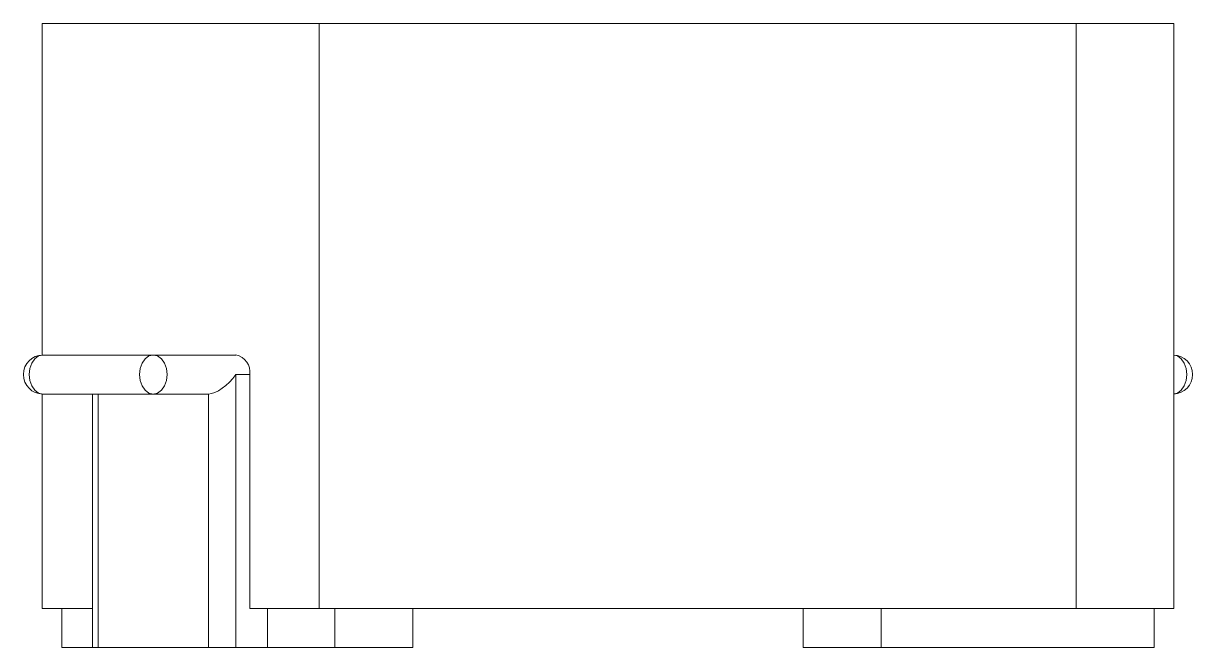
# Model space of a CAD drawing. Header units: millimetres. Extents: x 127.2 to 167.1, y 87.9 to 122.9.
# Drawn here: x 158.96 to 164.95, y 87.95 to 91.15 of the extents above.
import ezdxf

# ---------------------------------------------------------------- set-up
doc = ezdxf.new("R2010")
doc.units = ezdxf.units.MM
doc.linetypes.add('PHANTOM', pattern=[12.7, 6.35, -1.27, 1.27, -1.27, 1.27, -1.27])

msp = doc.modelspace()

# ---------------------------------------------------------------- linework, layer by layer
at = {"color": 7, "linetype": 'Continuous', "lineweight": 0}
for p, q in [((159.0557, 89.4465), (159.0557, 91.1466)), ((159.0557, 91.1466), (160.4757, 91.1466)), ((160.4757, 91.1466), (160.4757, 88.1466)), ((160.4757, 91.1466), (164.3557, 91.1466)), ((164.8557, 91.1466), (164.3557, 91.1466)), ((164.8557, 88.1466), (164.8557, 91.1466)), ((159.6242, 89.4466), (159.0586, 89.4466)), ((160.0485, 89.4466), (159.6242, 89.4466)), ((160.1192, 88.1466), (160.1192, 89.3466)), ((159.0557, 88.1466), (159.0557, 89.2466)), ((159.0586, 89.2466), (159.6242, 89.2466)), ((159.3121, 89.2466), (159.3121, 87.9466)), ((159.6242, 89.2466), (159.9071, 89.2466)), ((159.0557, 88.1466), (159.3121, 88.1466)), ((159.1557, 87.9466), (159.1557, 88.1466)), ((160.1192, 88.1466), (160.4757, 88.1466)), ((160.2092, 88.1466), (160.2092, 87.9466)), ((164.3557, 88.1466), (160.4757, 88.1466)), ((160.5557, 88.1466), (160.5557, 87.9466)), ((160.9557, 88.1466), (160.9557, 87.9466)), ((162.9557, 88.1466), (162.9557, 87.9466)), ((163.3557, 88.1466), (163.3557, 87.9466)), ((164.3557, 88.1466), (164.8557, 88.1466)), ((164.7557, 88.1466), (164.7557, 87.9466)), ((159.3121, 87.9466), (159.1557, 87.9466)), ((159.3414, 87.9466), (159.3121, 87.9466)), ((159.9071, 87.9466), (159.3414, 87.9466)), ((160.0485, 87.9466), (159.9071, 87.9466)), ((160.2092, 87.9466), (160.0485, 87.9466)), ((160.5557, 87.9466), (160.2092, 87.9466)), ((160.9557, 87.9466), (160.5557, 87.9466)), ((163.3557, 87.9466), (162.9557, 87.9466)), ((164.7557, 87.9466), (163.3557, 87.9466))]:
    msp.add_line(p, q, dxfattribs=at)
at = {"color": 8, "linetype": 'PHANTOM', "lineweight": 0}
for p, q in [((164.3557, 91.1466), (164.3557, 88.1466)), ((160.0485, 89.3466), (160.1192, 89.3466)), ((160.0485, 87.9466), (160.0485, 89.3466)), ((159.3414, 87.9466), (159.3414, 89.2466)), ((159.9071, 89.2466), (159.9071, 87.9466))]:
    msp.add_line(p, q, dxfattribs=at)
at = {"color": 8, "linetype": 'PHANTOM', "lineweight": 0, "flags": 128}
for points in [[(159.0586, 89.4466), (159.0367, 89.4417), (159.017, 89.4275), (159.0014, 89.4054), (158.9913, 89.3775), (158.9878, 89.3466), (158.9913, 89.3157), (159.0014, 89.2878), (159.017, 89.2657), (159.0367, 89.2515), (159.0586, 89.2466)], [(159.6242, 89.2466), (159.6024, 89.2515), (159.5827, 89.2657), (159.567, 89.2878), (159.557, 89.3157), (159.5535, 89.3466), (159.557, 89.3775), (159.567, 89.4054), (159.5827, 89.4275), (159.6024, 89.4417), (159.6242, 89.4466)], [(159.6242, 89.4466), (159.6461, 89.4417), (159.6658, 89.4275), (159.6814, 89.4054), (159.6915, 89.3775), (159.695, 89.3466), (159.6915, 89.3157), (159.6814, 89.2878), (159.6658, 89.2657), (159.6461, 89.2515), (159.6242, 89.2466)], [(164.8557, 89.2467), (164.8746, 89.2515), (164.8943, 89.2657), (164.91, 89.2878), (164.92, 89.3157), (164.9235, 89.3466), (164.92, 89.3775), (164.91, 89.4054), (164.8943, 89.4275), (164.8746, 89.4417), (164.8557, 89.4465)]]:
    msp.add_lwpolyline(points, dxfattribs=at)
at = {"color": 7, "linetype": 'Continuous', "lineweight": 0}
for centre, radius, start, end in [((159.0586, 89.3466), 0.1, 90, 270), ((160.0308, 89.3591), 0.0893, 351.95053, 78.57825), ((164.8528, 89.3466), 0.1, 271.65792, 88.34208)]:
    msp.add_arc(centre, radius, start, end, dxfattribs=at)
msp.add_ellipse((159.9778, 89.3466), major_axis=(0.0924, 0.0924), ratio=0.414214, start_param=3.534292, end_param=5.105088, dxfattribs=at)

doc.saveas('drawing.dxf')
